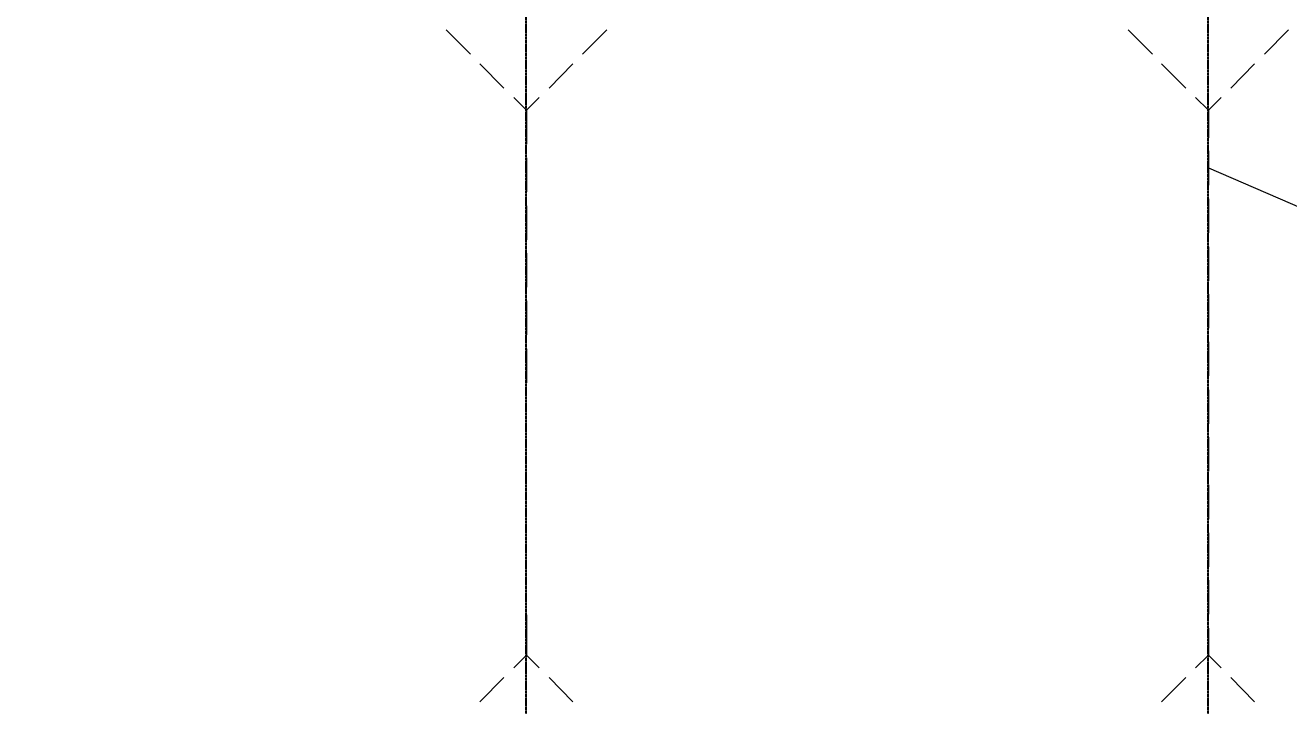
# Model space of a CAD drawing. Header units: millimetres. Extents: x -383313 to -161684, y -117025 to 99224.
# Drawn here: x -349188 to -339923, y -16952 to -11957 of the extents above; entities that cross this region are included whole.
import ezdxf

# ---------------------------------------------------------------- set-up
doc = ezdxf.new("R2010")
doc.units = ezdxf.units.MM
doc.header["$MEASUREMENT"] = 0
doc.linetypes.add('PS-GOST2.303 5', pattern=[24, 20, -1.5, 1, -1.5])
doc.layers.get('Defpoints').update_dxf_attribs({"color": 31})
for name, color, linetype in [('001__КОНСТРУКТИВ__размеры внутр.', 7, 'Continuous'), ('PDF_Geometry', 7, 'Continuous'), ('PS_Оси', 5, 'PS-GOST2.303 5')]:
    doc.layers.add(name, color=color, linetype=linetype)
doc.styles.add('PSTUDIO', font='arial.ttf')
doc.dimstyles.new('PS_TICK', dxfattribs={"dimscale": 100, "dimtxt": 2.5, "dimasz": 1, "dimexe": 2, "dimexo": 2, "dimgap": 1, "dimtad": 1, "dimdec": 0, "dimzin": 0, "dimdsep": 46, "dimtxsty": 'PSTUDIO', "dimblk": 'ARCHTICK', "dimcen": 2, "dimdle": 1.5, "dimse1": 1, "dimse2": 1, "dimadec": 0, "dimazin": 0, "dimtfac": 1, "dimtdec": 0, "dimtix": 1, "dimtmove": 1, "dimatfit": 3, "dimldrblk": 'ARCHTICK', "dimfxl": 1, "dimtolj": 1, "dimtzin": 0, "dimarcsym": 0})

# ---------------------------------------------------------------- blocks, each defined once
blk = doc.blocks.new('_ArchTick')
at = {"color": 0, "linetype": 'ByBlock', "const_width": 0.15}
blk.add_lwpolyline([(-0.5, -0.5), (0.5, 0.5)], dxfattribs=at)
blk = doc.blocks.new('*D264')
at = {"layer": '001__КОНСТРУКТИВ__размеры внутр.', "color": 0, "lineweight": -2, "ltscale": 100, "transparency": 16777216}
blk.add_arc((-340355, -23582.1), 2419.2, 151.49301, 180, dxfattribs=at)
at = {"layer": 'Defpoints', "color": 0, "ltscale": 100, "transparency": 16777216}
for p in [(-360678.8, -12544), (-342718.7, -22298.4), (-342642.4, -22794.3), (-343474.2, -23582.1), (-340514.1, -23582.1)]:
    blk.add_point(p, dxfattribs=at)
at = {"layer": '001__КОНСТРУКТИВ__размеры внутр.', "color": 0, "lineweight": -2, "ltscale": 100, "transparency": 16777216, "xscale": 100, "yscale": 100, "zscale": 100}
for p, rotation in [((-342481, -22427.5), 61.49301017023286), ((-342774.3, -23582.1), 269.9999999999997)]:
    blk.add_blockref('_ArchTick', p, dxfattribs=dict(at, rotation=rotation))
at = {"layer": '001__КОНСТРУКТИВ__размеры внутр.', "color": 0, "lineweight": 0, "ltscale": 100, "transparency": 16777216, "insert": (-342920.4, -22930.4), "char_height": 250, "attachment_point": 5, "rotation": 75.74651, "style": 'PSTUDIO'}
blk.add_mtext('\\A1;29°', dxfattribs=at)
blk = doc.blocks.new('A$Cf5759c35')
at = {"layer": 'PDF_Geometry', "color": 8, "lineweight": 13}
for points in [[(12361.2, 6273.8), (12539, 6096)], [(13360.2, 6096), (13538, 6273.8)], [(17360.7, 6273.8), (17538.5, 6096)], [(18359.8, 6096), (18537.6, 6273.8)], [(12606.7, 6024), (12784.5, 5846.2)], [(13114.7, 5846.2), (13288.3, 6024)], [(17606.3, 6024), (17784.1, 5846.2)], [(18114.3, 5846.2), (18287.8, 6024)], [(12856.5, 5778.5), (12949.6, 5685.4), (13042.7, 5778.5)], [(17856, 5778.5), (17949.2, 5685.4), (18042.3, 5778.5)], [(12949.6, 5685.4), (12949.6, 5435.6)], [(17949.2, 5685.4), (17949.2, 5482.2)], [(17949.2, 5384.8), (17949.2, 5135)], [(12949.6, 5334), (12949.6, 5084.2)], [(17949.2, 5262), (20256.3, 4263), (24591.3, 4263)], [(17949.2, 5033.4), (17949.2, 4783.7)], [(12949.6, 4982.6), (12949.6, 4732.9)], [(12949.6, 4635.5), (12949.6, 4385.7)], [(17949.2, 4682.1), (17949.2, 4432.3)], [(12949.6, 4284.1), (12949.6, 4034.4)], [(17949.2, 4334.9), (17949.2, 4085.2)], [(12949.6, 3932.8), (12949.6, 3683)], [(17949.2, 3983.6), (17949.2, 3733.8)], [(17949.2, 3632.2), (17949.2, 3382.4)], [(17949.2, 3285.1), (17949.2, 3035.3)], [(17949.2, 2933.7), (17949.2, 2683.9)], [(17949.2, 2582.3), (17949.2, 2332.6)], [(17949.2, 2235.2), (17949.2, 1985.4)], [(12949.6, 1981.2), (12949.6, 1684.9)], [(17949.2, 1883.8), (17949.2, 1684.9)], [(13042.7, 1591.7), (12949.6, 1684.9), (12856.5, 1591.7)], [(18042.3, 1591.7), (17949.2, 1684.9), (17856, 1591.7)], [(12784.5, 1519.8), (12606.7, 1342)], [(13288.3, 1342), (13114.7, 1519.8)], [(17784.1, 1519.8), (17606.3, 1342)], [(18287.8, 1342), (18114.3, 1519.8)]]:
    blk.add_lwpolyline(points, dxfattribs=at)

msp = doc.modelspace()

# ---------------------------------------------------------------- linework, layer by layer
at = {"layer": 'PS_Оси'}
for points in [[(-345514.05882, -21435.50851), (-345514.05882, -17582.0977), (-345514.05882, -11582.0977), (-345514.05882, -5582.0977), (-345514.05882, -582.3977), (-345514.05882, 2825.4576)], [(-340514.05882, -24012.91133), (-340514.05882, -23582.0977), (-340514.05882, -17582.0977), (-340514.05882, -11582.0977), (-340514.05882, -5582.0977), (-340514.05882, -582.3977), (-340514.05882, 2825.4576)]]:
    msp.add_lwpolyline(points, dxfattribs=at)

# ---------------------------------------------------------------- block references
at = {"ltscale": 100}
msp.add_blockref('A$Cf5759c35', (-358461.97282, -18264.93104), dxfattribs=at)

# ---------------------------------------------------------------- dimensions: what is measured, and where the dimension line sits
at = {"layer": '001__КОНСТРУКТИВ__размеры внутр.', "lineweight": 0, "ltscale": 100}
dim = msp.add_angular_dim_2l(base=(-342642.40087, -22794.29036), line1=((-342718.66763, -22298.38279), (-360678.77735, -12544.00169)), line2=((-343474.22675, -23582.0977), (-340514.05882, -23582.0977)), dimstyle='PS_TICK', dxfattribs=at)
dim.commit()
dim.dimension.update_dxf_attribs({"geometry": '*D264', "text_midpoint": (-342920.42943, -22930.40687)})

doc.saveas('drawing.dxf')
